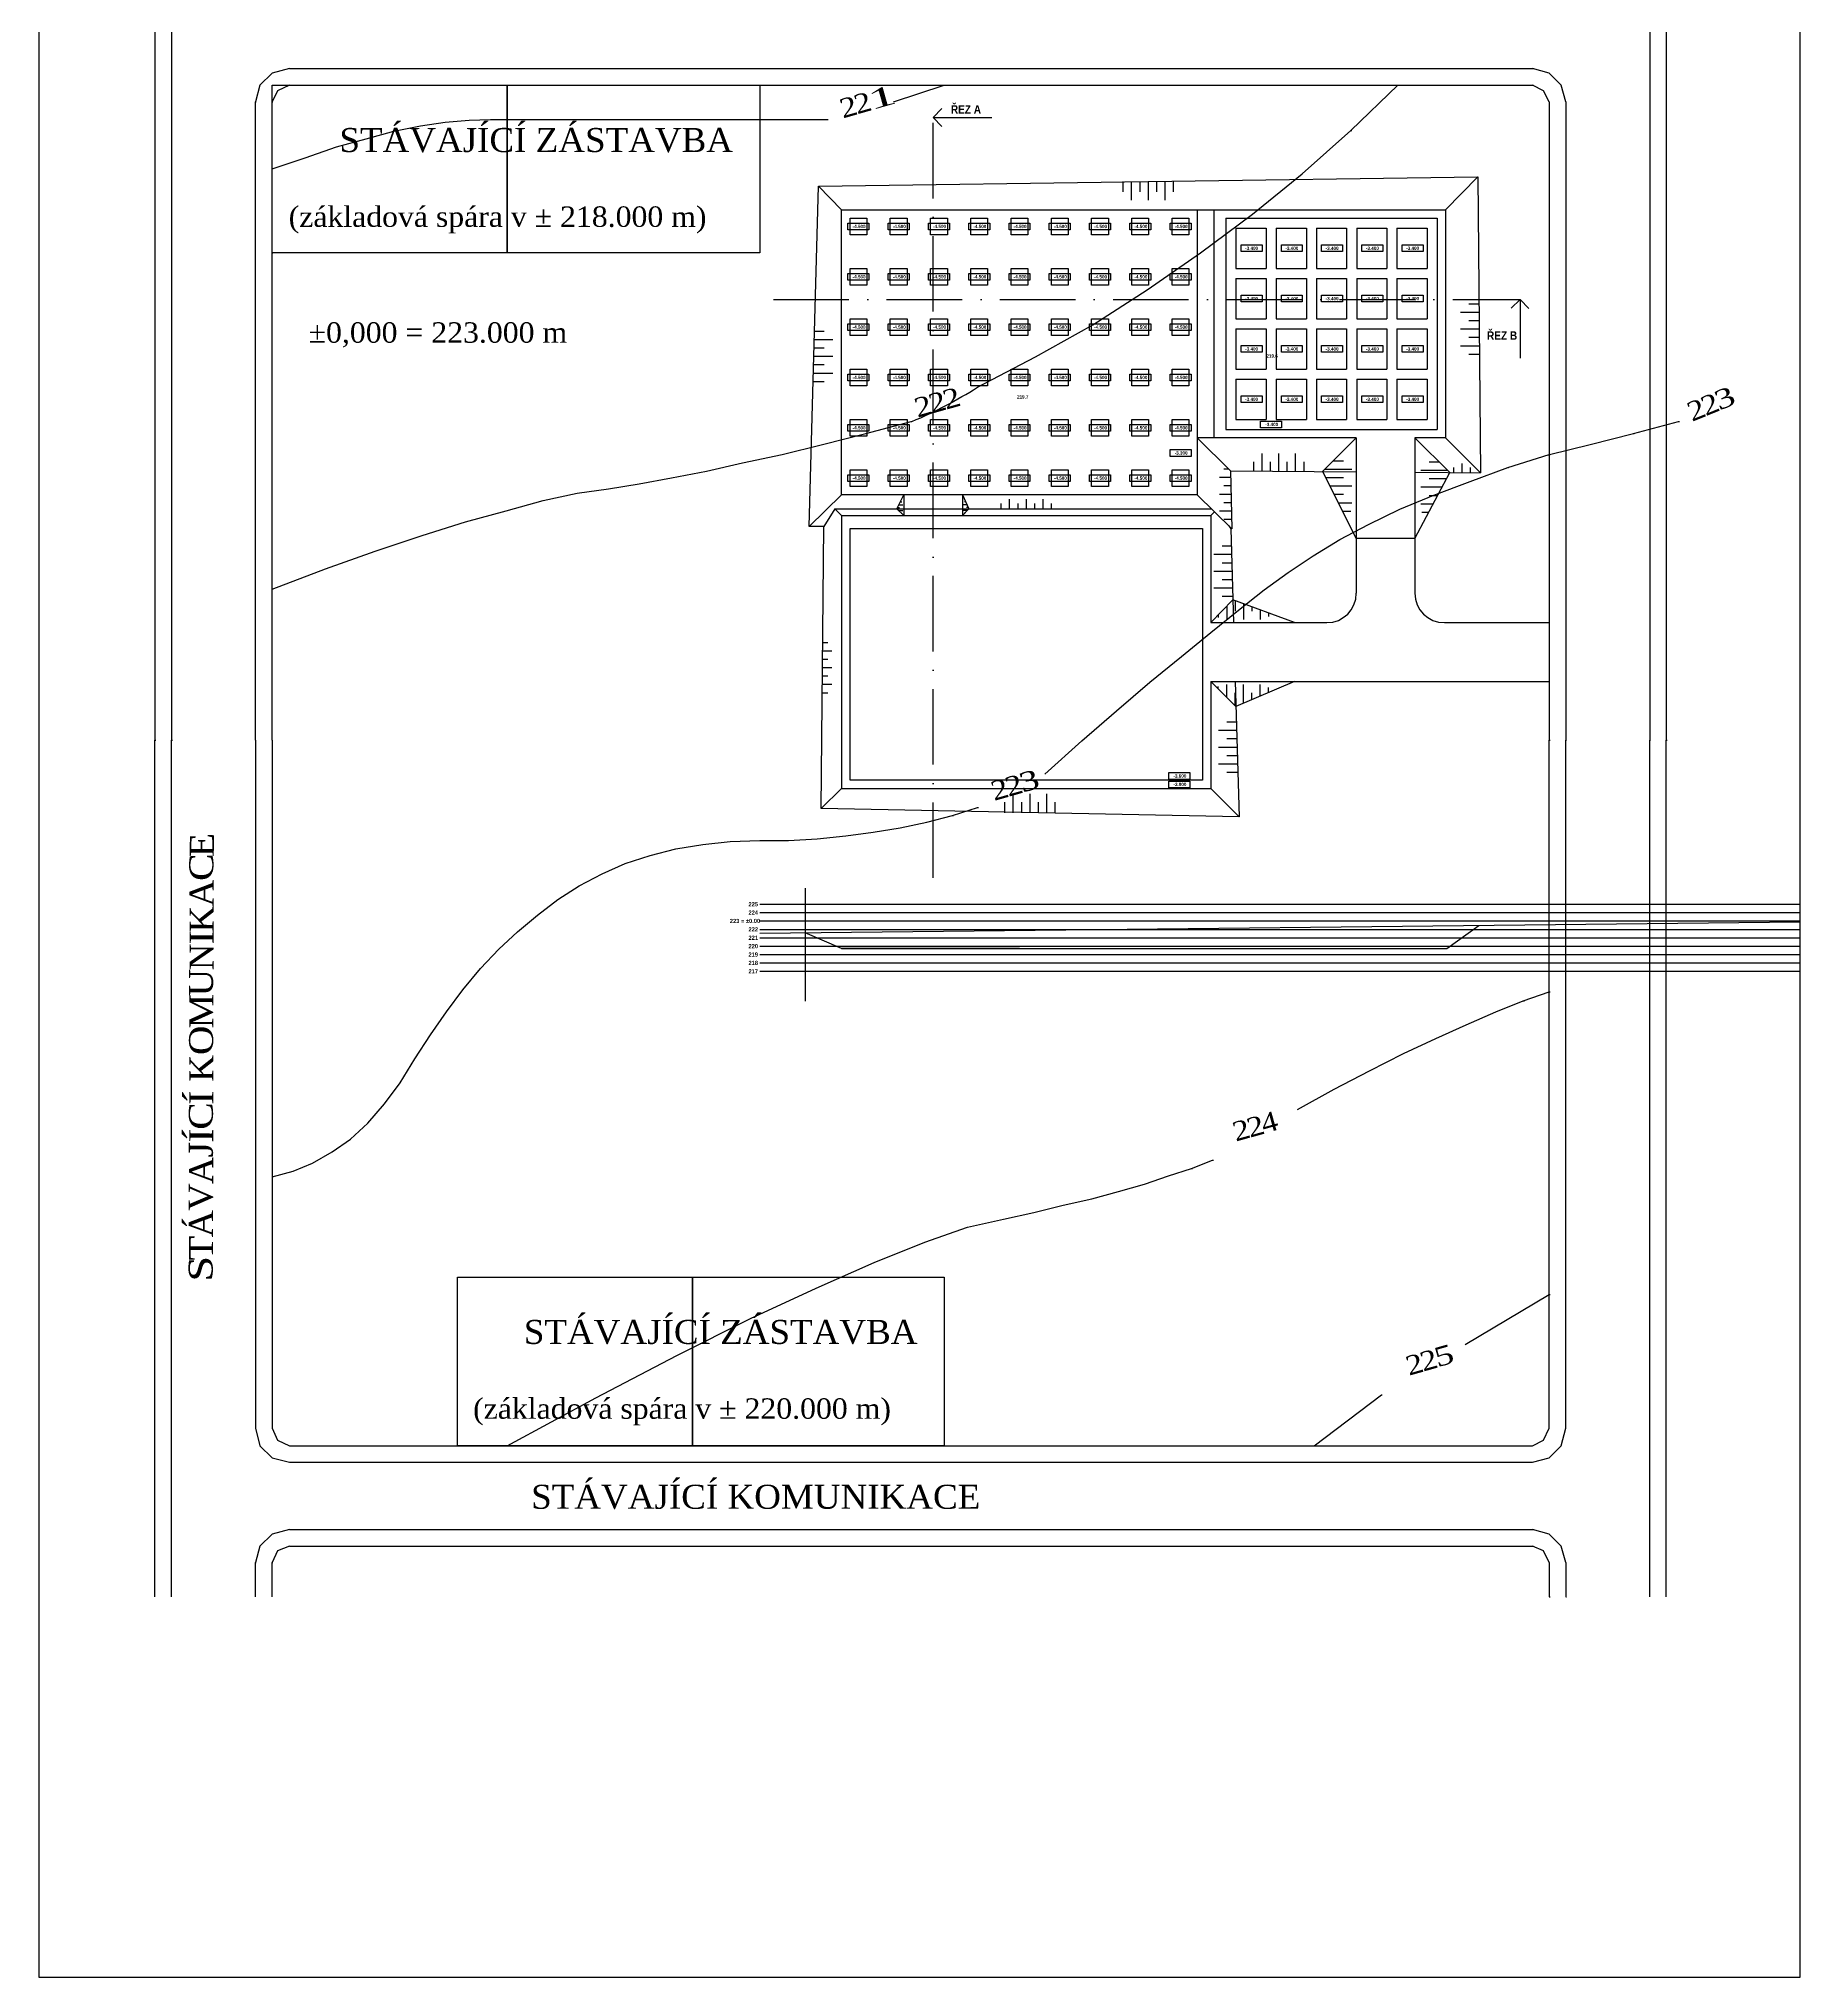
# Model space of a CAD drawing. Header units: millimetres. Extents: x -51 to 2999949, y -1641567 to 415040.
# Drawn here: x 309949 to 519949, y 59001 to 290057 of the extents above; entities that cross this region are included whole.
import ezdxf

# ---------------------------------------------------------------- set-up
doc = ezdxf.new("R2010")
doc.units = ezdxf.units.MM
doc.header["$LTSCALE"] = 75
doc.header["$MEASUREMENT"] = 0
doc.linetypes.add('ACAD_ISO10W100', pattern=[18, 12, -3, 0, -3])
doc.layers.get('0').update_dxf_attribs({"linetype": 'CONTINUOUS'})
for name, color, linetype in [('cesty', 161, 'CONTINUOUS'), ('DNO', 210, 'CONTINUOUS'), ('objekt A patky', 130, 'CONTINUOUS'), ('objekt A+B', 10, 'CONTINUOUS'), ('objekt B pasy', 140, 'CONTINUOUS'), ('objekt C', 30, 'CONTINUOUS'), ('objekt C deska', 150, 'CONTINUOUS'), ('svahování', 80, 'CONTINUOUS'), ('TEXT hloubky ŘEZ', 255, 'CONTINUOUS'), ('TEXT hlouby PPD', 255, 'CONTINUOUS'), ('TEXT hlouby SJ', 6, 'CONTINUOUS'), ('ŘEZ', 10, 'ACAD_ISO10W100'), ('ŘEZ bílá', 251, 'CONTINUOUS'), ('ŘEZ červená', 10, 'CONTINUOUS')]:
    doc.layers.add(name, color=color, linetype=linetype)
doc.styles.add('hloubky patek a pasu', font='ariblk.ttf', dxfattribs={"width": 0.75, "height": 400})
doc.styles.add('TIMESNEWROMAN', font='times.ttf')
doc.styles.add('ŘEZ', font='ariblk.ttf', dxfattribs={"width": 0.75, "height": 1000})
doc.styles.add('ŘEZ HLOUBKY', font='ariblk.ttf', dxfattribs={"width": 0.75, "height": 500})

# ---------------------------------------------------------------- blocks, each defined once
blk = doc.blocks.new('*U8')
at = {"layer": 'objekt A patky', "extrusion": (3.35875e-15, -3.39308e-16, -1)}
blk.add_lwpolyline([(1000, 1000), (-1000, 1000), (-1000, -1000), (1000, -1000)], close=True, dxfattribs=at)
blk = doc.blocks.new('*U9')
at = {"layer": 'objekt A patky', "color": 0, "linetype": 'ByBlock', "lineweight": -2, "transparency": 16777216}
for p in [(-38400, 30000), (-33600, 30000), (-28800, 30000), (-24000, 30000), (-19200, 30000), (-14400, 30000), (-9600, 30000), (-4800, 30000), (0, 30000), (-38400, 24000), (-33600, 24000), (-28800, 24000), (-24000, 24000), (-19200, 24000), (-14400, 24000), (-9600, 24000), (-4800, 24000), (0, 24000), (-38400, 18000), (-33600, 18000), (-28800, 18000), (-24000, 18000), (-19200, 18000), (-14400, 18000), (-9600, 18000), (-4800, 18000), (0, 18000), (-38400, 12000), (-33600, 12000), (-28800, 12000), (-24000, 12000), (-19200, 12000), (-14400, 12000), (-9600, 12000), (-4800, 12000), (0, 12000), (-38400, 6000), (-33600, 6000), (-28800, 6000), (-24000, 6000), (-19200, 6000), (-14400, 6000), (-9600, 6000), (-4800, 6000), (0, 6000), (-38400, 0), (-33600, 0), (-28800, 0), (-24000, 0), (-19200, 0), (-14400, 0), (-9600, 0), (-4800, 0), (0, 0)]:
    blk.add_blockref('*U8', p, dxfattribs=at)

msp = doc.modelspace()

# ---------------------------------------------------------------- linework, layer by layer
for p, q in [((339847.5854, 286496.2561), (488142.3038, 286496.2561)), ((339847.5854, 284515.909), (488142.3038, 284515.909)), ((401855.6645, 280452.3437), (404041.7669, 280452.3437)), ((339847.5854, 112354.1279), (488142.3038, 112354.1279)), ((339847.5854, 110399.4985), (488142.3038, 110399.4985))]:
    msp.add_line(p, q)
msp.add_lwpolyline([(309948.9938, 356001.2066), (309948.9938, 59001.2066), (519948.9938, 59001.2066), (519948.9938, 356001.2066)], close=True)
for points in [[(323799.0401, 302519.0837), (323799.0401, 206459.2977), (323901.9177, 206459.2977)], [(325779.3872, 302519.0837), (325779.3872, 206459.2977), (325882.2648, 206459.2977)], [(502004.7468, 302519.0837), (502004.7468, 206459.2977), (502107.6179, 206459.2977)], [(503985.0939, 302519.0837), (503985.0939, 206459.2977), (504087.9781, 206459.2977)], [(339847.5854, 286496.2561), (337764.3607, 285956.1567), (336324.1064, 284515.909), (335784.0135, 282535.5619), (335886.8846, 282535.5619)], [(339847.5854, 284515.909), (338407.3312, 283847.2207), (337764.3607, 282535.5619), (337867.2383, 282535.5619)], [(337764.3607, 264532.3872), (337764.3607, 284515.909), (395914.6166, 284515.909), (395914.6166, 264532.3872), (365797.873, 264532.3872), (365797.873, 284515.909), (365797.873, 264532.3872), (337764.3607, 264532.3872), (337867.2383, 264532.3872)], [(411860.2843, 282535.5619), (417904.1968, 284515.909), (418007.081, 284515.909)], [(466384.1901, 279140.6848), (471990.8873, 284515.909), (472093.7715, 284515.909)], [(492000.127, 282535.5619), (491460.0406, 284515.909), (490019.7798, 285956.1567), (488039.4327, 286496.2561), (488142.3038, 286496.2561)], [(490019.7798, 282535.5619), (489351.0915, 283847.2207), (488039.4327, 284515.909), (488142.3038, 284515.909)], [(335784.0135, 206459.2977), (335784.0135, 282535.5619), (335886.8846, 282535.5619)], [(337764.3607, 206459.2977), (337764.3607, 282535.5619), (337867.2383, 282535.5619)], [(490019.7798, 282535.5619), (490019.7798, 206459.2977), (490122.664, 206459.2977)], [(492000.127, 282535.5619), (492000.127, 206459.2977), (492103.0111, 206459.2977)], [(337764.3607, 274537.0201), (341725.0615, 275848.6789), (345454.2892, 277160.3377), (348977.7682, 278137.6393), (352269.7742, 279037.8137), (355458.909, 279680.7843), (358416.5708, 280117.9864), (361271.3615, 280349.4726), (363817.5258, 280452.3437), (401958.5356, 280452.3437)], [(421864.9041, 248509.5596), (428783.2602, 252135.9228), (435598.7582, 255968.0281), (442079.899, 260134.4646), (448458.1687, 264532.3872), (454630.6832, 269136.052), (460571.7376, 273971.2029), (466384.1901, 279140.6848), (466487.0612, 279140.6848)], [(337764.3607, 224462.4724), (344142.6304, 226880.0348), (350057.954, 228963.2661), (355664.6577, 230840.7421), (360834.1397, 232486.732), (365669.2776, 233798.3908), (370067.2001, 235007.1785), (374156.4898, 235881.6352), (377885.7175, 236421.7346), (381512.0742, 236987.5257), (385369.8973, 237733.3673), (389536.3469, 238504.9529), (393831.3918, 239507.9722), (398563.6455, 240485.3), (403398.7964, 241694.0877), (408568.2784, 243005.7465), (408671.1495, 243005.7465)], [(408568.2784, 243005.7465), (413943.5025, 244445.9942), (414046.3736, 244445.9942)], [(489951.4623, 240463.9505), (490054.8371, 240485.3), (494889.9881, 241694.0877), (500059.47, 243005.7465), (500162.3411, 243005.7465)], [(500059.47, 243005.7465), (505434.6942, 244445.9942), (505537.5653, 244445.9942)], [(485081.7709, 238942.155), (490019.7798, 240485.3), (490122.664, 240485.3)], [(429889.1768, 202395.7192), (434287.0994, 206356.4266), (438453.5358, 209957.0458), (442414.2432, 213377.6537), (446169.1821, 216438.1866), (449666.9564, 219292.9904), (452984.6802, 221942.0258), (456045.2262, 224359.6013), (458900.0038, 226442.8195), (461883.3964, 228423.1666), (465072.5313, 230377.796), (468467.4083, 232152.4009), (472222.3604, 234004.1592), (476285.9257, 235650.1491), (480580.9772, 237296.1651), (485081.7709, 238942.155), (485184.642, 238942.155)], [(323799.0401, 104355.573), (323799.0401, 206459.2977), (323901.9177, 206459.2977)], [(325779.3872, 104355.573), (325779.3872, 206459.2977), (325882.2648, 206459.2977)], [(335784.0135, 206459.2977), (335784.0135, 124441.9724), (336324.1064, 122358.7477), (337764.3607, 120918.4934), (339847.5854, 120378.4005), (488039.4327, 120378.4005), (490019.7798, 120918.4934), (491460.0406, 122358.7477), (492000.127, 124441.9724), (492000.127, 206459.2977), (492103.0111, 206459.2977)], [(337764.3607, 206459.2977), (337764.3607, 124441.9724), (338407.3312, 123027.436), (339847.5854, 122358.7477), (488039.4327, 122358.7477), (489351.0915, 123027.436), (490019.7798, 124441.9724), (490019.7798, 206459.2977), (490122.664, 206459.2977)], [(502004.7468, 104355.573), (502004.7468, 206459.2977), (502107.6179, 206459.2977)], [(503985.0939, 104355.573), (503985.0939, 206459.2977), (504087.9781, 206459.2977)], [(337764.3607, 154404.4029), (340284.8072, 155073.0912), (342599.4985, 156050.4058), (344914.1898, 157387.7824), (347100.2922, 158905.1965), (349183.5169, 160782.6726), (351163.8641, 163097.3638), (353041.3401, 165617.7973), (354790.2207, 168472.6011), (356667.6902, 171327.3787), (358545.1662, 174079.2983), (360525.5133, 176702.616), (362608.7381, 179223.0625), (364794.8405, 181537.7538), (367006.6607, 183620.972), (369424.2296, 185601.3322), (371841.7985, 187453.0774), (374362.2451, 189099.0935), (377114.1581, 190539.3412), (379866.0712, 191748.1289), (382823.733, 192725.4436), (385909.9902, 193497.0161), (389099.1251, 194037.1024), (392391.1376, 194371.4466), (395914.6166, 194500.0354), (399335.2179, 194500.0354), (402730.1081, 194705.7907), (406150.7029, 195040.1349), (409442.7089, 195477.3632), (412631.8437, 196017.4495), (415820.9786, 196686.1509), (418881.5245, 197457.7103), (419010.1134, 197457.7103)], [(418881.5245, 197457.7103), (421864.9041, 198435.0119), (421967.7883, 198435.0119)], [(486933.5292, 175390.9572), (490019.7798, 176471.1429), (490122.664, 176471.1429)], [(460005.9204, 162428.6625), (464403.843, 164846.2379), (468595.9972, 167032.3403), (472659.5756, 169115.5716), (476491.681, 170890.1635), (480118.0311, 172536.1665), (483641.5101, 174079.2983), (486933.5292, 175390.9572), (487062.118, 175390.9572)], [(365797.873, 122358.7477), (376342.5922, 128068.3291), (386012.8679, 133109.2222), (394808.7065, 137507.1317), (402627.2239, 141133.4818), (409545.5799, 144194.0278), (415589.5186, 146611.6032), (420656.1295, 148386.1951), (424951.1548, 149363.5098), (428577.518, 150135.0692), (432075.2792, 151009.5127), (435495.8871, 151781.0852), (438685.022, 152655.5157), (441771.2726, 153529.9593), (444626.0633, 154532.9917), (447377.9699, 155407.4353), (447480.841, 155407.4353)], [(447377.9699, 155407.4353), (449898.4164, 156384.75), (450001.2875, 156384.75)], [(359856.825, 122358.7477), (359856.825, 142445.1406), (417904.1968, 142445.1406), (417904.1968, 122358.7477), (387890.3439, 122358.7477), (387890.3439, 142445.1406), (387890.3439, 122358.7477), (359856.825, 122358.7477), (359959.7027, 122358.7477)], [(480015.16, 134420.881), (490019.7798, 140361.9224), (490122.664, 140361.9224)], [(461986.2675, 122358.7477), (470010.5402, 128402.6732), (470113.4113, 128402.6732)], [(339847.5854, 112354.1279), (337764.3607, 111814.035), (336324.1064, 110399.4985), (335784.0135, 108419.1448), (335886.8846, 108419.1448)], [(492000.127, 108419.1448), (491460.0406, 110399.4985), (490019.7798, 111814.035), (488039.4327, 112354.1279), (488142.3038, 112354.1279)], [(339847.5854, 110399.4985), (338407.3312, 109833.6813), (337764.3607, 108419.1448), (337867.2383, 108419.1448)], [(490019.7798, 108419.1448), (489351.0915, 109833.6813), (488039.4327, 110399.4985), (488142.3038, 110399.4985)], [(335784.0135, 104355.573), (335784.0135, 108419.1448), (335886.8846, 108419.1448)], [(337764.3607, 104355.573), (337764.3607, 108419.1448), (337867.2383, 108419.1448)], [(490019.7798, 108419.1448), (490019.7798, 104355.573), (490122.664, 104355.573)], [(492000.127, 108419.1448), (492000.127, 104355.573), (492103.0111, 104355.573)]]:
    msp.add_lwpolyline(points)
msp.add_open_spline([(414046.3736, 244445.9942), (416855.9695, 245597.097), (419416.5218, 246997.2433), (421864.9041, 248509.5596)], degree=3)
at = {"layer": 'cesty'}
for p, q in [((467019.7798, 242484.2977), (462997.2698, 238461.7876)), ((467019.7798, 242484.2977), (467019.7798, 223959.2977)), ((474019.7798, 242484.2977), (474019.7798, 223959.2977)), ((474019.7798, 242484.2977), (478154.5737, 238349.5038)), ((474019.7798, 242484.2977), (474019.7798, 230484.2977)), ((462997.2698, 238461.7876), (467019.7798, 230484.2977)), ((467019.7798, 238431.9892), (467019.7798, 226431.9892)), ((474019.7798, 230484.2977), (478154.5737, 238349.5038)), ((412262.7267, 234041.3508), (413069.7798, 235684.2977)), ((413069.7798, 235684.2977), (413069.7798, 233234.2977)), ((420069.7798, 235684.2977), (420069.7798, 233234.2977)), ((420069.7798, 235684.2977), (420848.9011, 234041.3508)), ((413069.7798, 233234.2977), (412262.7267, 234041.3508)), ((420069.7798, 233234.2977), (420848.9011, 234041.3508)), ((474019.7798, 230484.2977), (467019.7798, 230484.2977)), ((449669.7798, 220459.2977), (452313.0059, 223197.2844)), ((459669.7798, 220459.2977), (452313.0059, 223197.2844)), ((449669.7798, 220459.2977), (463519.7798, 220459.2977)), ((449669.7798, 220459.2977), (459669.7798, 220459.2977)), ((477519.7798, 220459.2977), (486019.7798, 220459.2977)), ((477519.7798, 220459.2977), (490019.7798, 220459.2977)), ((449669.7798, 213459.2977), (490019.7798, 213459.2977)), ((449669.7798, 213459.2977), (452680.984, 210475.7891)), ((459669.7798, 213459.2977), (452680.984, 210475.7891))]:
    msp.add_line(p, q, dxfattribs=at)
for centre, start, end in [((463519.7798, 223959.2977), 270, 0), ((477519.7798, 223959.2977), 180, 270)]:
    msp.add_arc(centre, 3500, start, end, dxfattribs=at)
at = {"layer": 'DNO'}
for p, q in [((405669.7798, 181603.0355), (401298.7958, 183476.3732)), ((477805.5361, 181603.0355), (481640.6933, 184354.4055)), ((405669.7798, 181603.0355), (448069.7798, 181603.0355)), ((426869.7798, 181603.0355), (405669.7798, 181603.0355)), ((448069.7798, 181603.0355), (477805.5361, 181603.0355))]:
    msp.add_line(p, q, dxfattribs=at)
at = {"layer": 'objekt A+B'}
for p, q in [((402896.208, 272494.6339), (481498.657, 273605.3723)), ((477669.7798, 269684.2977), (481498.657, 273605.3723)), ((481498.657, 273605.3723), (481841.4152, 238322.192)), ((401800.0449, 231938.1863), (402896.208, 272494.6339)), ((402896.208, 272494.6339), (405669.7798, 269684.2977)), ((405669.7798, 269684.2977), (477669.7798, 269684.2977)), ((405669.7798, 235684.2977), (405669.7798, 269684.2977)), ((448069.7798, 269684.2977), (448069.7798, 242484.2977)), ((450019.7798, 269684.2977), (450019.7798, 242484.2977)), ((477669.7798, 269684.2977), (477669.7798, 242484.2977)), ((448069.7798, 242484.2977), (448069.7798, 235684.2977)), ((448069.7798, 242484.2977), (452010.904, 238543.1735)), ((467019.7798, 242484.2977), (448069.7798, 242484.2977)), ((477669.7798, 242484.2977), (474019.7798, 242484.2977)), ((477669.7798, 242484.2977), (481831.8143, 238322.2632)), ((452010.904, 238543.1735), (452185.7949, 231646.8748)), ((452010.904, 238543.1735), (467019.7798, 238431.9892)), ((474019.7798, 238380.1339), (481841.4152, 238322.192)), ((405669.7798, 235684.2977), (401800.0449, 231938.1863)), ((448069.7798, 235684.2977), (405669.7798, 235684.2977)), ((448069.7798, 235684.2977), (452185.7949, 231646.8748)), ((403562.1238, 231927.9986), (401800.0449, 231938.1863)), ((452185.7949, 231646.8748), (452068.576, 231647.5525))]:
    msp.add_line(p, q, dxfattribs=at)
at = {"layer": 'objekt B pasy', "extrusion": (3.35875e-15, -3.39308e-16, -1)}
for p, q in [((451469.7798, 268684.2977), (451469.7798, 243484.2977)), ((451469.7798, 268684.2977), (476669.7798, 268684.2977)), ((476669.7798, 268684.2977), (476669.7798, 243484.2977)), ((452669.7798, 267484.2977), (456269.7798, 267484.2977)), ((452669.7798, 267484.2977), (452669.7798, 262684.2977)), ((456269.7798, 267484.2977), (456269.7798, 262684.2977)), ((457469.7798, 267484.2977), (461069.7798, 267484.2977)), ((457469.7798, 267484.2977), (457469.7798, 262684.2977)), ((461069.7798, 267484.2977), (461069.7798, 262684.2977)), ((462269.7798, 267484.2977), (465869.7798, 267484.2977)), ((462269.7798, 267484.2977), (462269.7798, 262684.2977)), ((465869.7798, 267484.2977), (465869.7798, 262684.2977)), ((467069.7798, 267484.2977), (470669.7798, 267484.2977)), ((467069.7798, 267484.2977), (467069.7798, 262684.2977)), ((470669.7798, 267484.2977), (470669.7798, 262684.2977)), ((471869.7798, 267484.2977), (475469.7798, 267484.2977)), ((471869.7798, 267484.2977), (471869.7798, 262684.2977)), ((475469.7798, 267484.2977), (475469.7798, 262684.2977)), ((452669.7798, 262684.2977), (456269.7798, 262684.2977)), ((452669.7798, 261484.2977), (456269.7798, 261484.2977)), ((452669.7798, 261484.2977), (452669.7798, 256684.2977)), ((456269.7798, 261484.2977), (456269.7798, 256684.2977)), ((457469.7798, 262684.2977), (461069.7798, 262684.2977)), ((457469.7798, 261484.2977), (461069.7798, 261484.2977)), ((457469.7798, 261484.2977), (457469.7798, 256684.2977)), ((461069.7798, 261484.2977), (461069.7798, 256684.2977)), ((462269.7798, 262684.2977), (465869.7798, 262684.2977)), ((462269.7798, 261484.2977), (465869.7798, 261484.2977)), ((462269.7798, 261484.2977), (462269.7798, 256684.2977)), ((465869.7798, 261484.2977), (465869.7798, 256684.2977)), ((467069.7798, 262684.2977), (470669.7798, 262684.2977)), ((467069.7798, 261484.2977), (470669.7798, 261484.2977)), ((467069.7798, 261484.2977), (467069.7798, 256684.2977)), ((470669.7798, 261484.2977), (470669.7798, 256684.2977)), ((471869.7798, 262684.2977), (475469.7798, 262684.2977)), ((471869.7798, 261484.2977), (475469.7798, 261484.2977)), ((471869.7798, 261484.2977), (471869.7798, 256684.2977)), ((475469.7798, 261484.2977), (475469.7798, 256684.2977)), ((452669.7798, 256684.2977), (456269.7798, 256684.2977)), ((457469.7798, 256684.2977), (461069.7798, 256684.2977)), ((462269.7798, 256684.2977), (465869.7798, 256684.2977)), ((467069.7798, 256684.2977), (470669.7798, 256684.2977)), ((471869.7798, 256684.2977), (475469.7798, 256684.2977)), ((452669.7798, 255484.2977), (456269.7798, 255484.2977)), ((452669.7798, 255484.2977), (452669.7798, 250684.2977)), ((456269.7798, 255484.2977), (456269.7798, 250684.2977)), ((457469.7798, 255484.2977), (461069.7798, 255484.2977)), ((457469.7798, 255484.2977), (457469.7798, 250684.2977)), ((461069.7798, 255484.2977), (461069.7798, 250684.2977)), ((462269.7798, 255484.2977), (465869.7798, 255484.2977)), ((462269.7798, 255484.2977), (462269.7798, 250684.2977)), ((465869.7798, 255484.2977), (465869.7798, 250684.2977)), ((467069.7798, 255484.2977), (470669.7798, 255484.2977)), ((467069.7798, 255484.2977), (467069.7798, 250684.2977)), ((470669.7798, 255484.2977), (470669.7798, 250684.2977)), ((471869.7798, 255484.2977), (475469.7798, 255484.2977)), ((471869.7798, 255484.2977), (471869.7798, 250684.2977)), ((475469.7798, 255484.2977), (475469.7798, 250684.2977)), ((452669.7798, 250684.2977), (456269.7798, 250684.2977)), ((457469.7798, 250684.2977), (461069.7798, 250684.2977)), ((462269.7798, 250684.2977), (465869.7798, 250684.2977)), ((467069.7798, 250684.2977), (470669.7798, 250684.2977)), ((471869.7798, 250684.2977), (475469.7798, 250684.2977)), ((452669.7798, 249484.2977), (456269.7798, 249484.2977)), ((452669.7798, 249484.2977), (452669.7798, 244684.2977)), ((456269.7798, 249484.2977), (456269.7798, 244684.2977)), ((457469.7798, 249484.2977), (461069.7798, 249484.2977)), ((457469.7798, 249484.2977), (457469.7798, 244684.2977)), ((461069.7798, 249484.2977), (461069.7798, 244684.2977)), ((462269.7798, 249484.2977), (465869.7798, 249484.2977)), ((462269.7798, 249484.2977), (462269.7798, 244684.2977)), ((465869.7798, 249484.2977), (465869.7798, 244684.2977)), ((467069.7798, 249484.2977), (470669.7798, 249484.2977)), ((467069.7798, 249484.2977), (467069.7798, 244684.2977)), ((470669.7798, 249484.2977), (470669.7798, 244684.2977)), ((471869.7798, 249484.2977), (475469.7798, 249484.2977)), ((471869.7798, 249484.2977), (471869.7798, 244684.2977)), ((475469.7798, 249484.2977), (475469.7798, 244684.2977)), ((451469.7798, 243484.2977), (476669.7798, 243484.2977)), ((452669.7798, 244684.2977), (456269.7798, 244684.2977)), ((457469.7798, 244684.2977), (461069.7798, 244684.2977)), ((462269.7798, 244684.2977), (465869.7798, 244684.2977)), ((467069.7798, 244684.2977), (470669.7798, 244684.2977)), ((471869.7798, 244684.2977), (475469.7798, 244684.2977))]:
    msp.add_line(p, q, dxfattribs=at)
at = {"layer": 'objekt C'}
for p, q in [((404862.7267, 234041.3508), (403562.1238, 231927.9986)), ((405669.7798, 233234.2977), (404862.7267, 234041.3508)), ((404862.7267, 234041.3508), (449744.7083, 234041.3508)), ((449669.7798, 233234.2977), (450106.3972, 233686.568)), ((403206.4049, 198294.1441), (403562.1238, 231927.9986)), ((405669.7798, 233234.2977), (405669.7798, 200684.2977)), ((405669.7798, 233234.2977), (449669.7798, 233234.2977)), ((449669.7798, 233234.2977), (449669.7798, 220459.2977)), ((451838.6105, 231987.4301), (452068.576, 231647.5525)), ((452068.576, 231647.5525), (452392.2041, 220459.2977)), ((449669.7798, 213459.2977), (449669.7798, 200684.2977)), ((452594.6839, 213459.2977), (453061.4127, 197323.8594)), ((405669.7798, 200684.2977), (403206.4049, 198294.1441)), ((405669.7798, 200684.2977), (449669.7798, 200684.2977)), ((449669.7798, 200684.2977), (453061.4127, 197323.8594)), ((453061.4127, 197323.8594), (403206.4049, 198294.1441)), ((401298.7958, 188823.4944), (401298.7958, 175361.5812))]:
    msp.add_line(p, q, dxfattribs=at)
at = {"layer": 'objekt C deska', "extrusion": (1.93959e-16, -3.39308e-16, -1)}
for p, q in [((406669.7798, 231684.2977), (448669.7798, 231684.2977)), ((406669.7798, 201684.2977), (406669.7798, 231684.2977)), ((448669.7798, 231684.2977), (448669.7798, 201684.2977)), ((448669.7798, 201684.2977), (406669.7798, 201684.2977))]:
    msp.add_line(p, q, dxfattribs=at)
at = {"layer": 'svahování'}
for p, q in [((439197.4325, 273050.0031), (439197.4325, 271800.0031)), ((440197.4325, 273050.0031), (440197.4325, 270800.0031)), ((441197.4325, 273050.0031), (441197.4325, 271800.0031)), ((442197.4325, 273050.0031), (442197.4325, 270800.0031)), ((443197.4325, 273064.1342), (443197.4325, 271800.0031)), ((444197.4325, 273078.2653), (444197.4325, 270800.0031)), ((445197.4325, 273092.3964), (445197.4325, 271800.0031)), ((481655.7791, 257431.3806), (479439.3679, 257431.3806)), ((481646.0646, 258431.3806), (480439.3679, 258431.3806)), ((402402.1826, 254216.4101), (404598.1265, 254216.4101)), ((402429.2107, 255216.4101), (403598.1265, 255216.4101)), ((481675.2081, 255431.3806), (479439.3679, 255431.3806)), ((481665.4936, 256431.3806), (480439.3679, 256431.3806)), ((481689.3679, 254431.3806), (480439.3679, 254431.3806)), ((402348.1265, 252216.4101), (404598.1265, 252216.4101)), ((402375.1545, 253216.4101), (403598.1265, 253216.4101)), ((481689.3679, 253431.3806), (479439.3679, 253431.3806)), ((481689.3679, 252431.3806), (480439.3679, 252431.3806)), ((402294.0703, 250216.4101), (404598.1265, 250216.4101)), ((402348.1265, 251216.4101), (403598.1265, 251216.4101)), ((402267.0422, 249216.4101), (403598.1265, 249216.4101)), ((455794.6452, 238515.1439), (455794.6452, 240632.4464)), ((457794.6452, 238500.3281), (457794.6452, 240632.4464)), ((459794.6452, 238485.5123), (459794.6452, 240632.4464)), ((451801.9215, 238752.156), (451225.2647, 238752.156)), ((454794.6452, 238522.5518), (454794.6452, 239632.4464)), ((456794.6452, 238507.736), (456794.6452, 239632.4464)), ((458794.6452, 238492.9202), (458794.6452, 239632.4464)), ((460794.6452, 238478.1044), (460794.6452, 239632.4464)), ((463295.0067, 238759.5245), (466490.6182, 238759.5245)), ((464295.0067, 239759.5245), (465490.6182, 239759.5245)), ((477912.8801, 238591.1974), (474704.024, 238591.1974)), ((476912.8801, 239591.1974), (475704.024, 239591.1974)), ((478640.6933, 238345.9027), (478640.6933, 238945.1886)), ((479640.6933, 238338.4948), (479640.6933, 239445.1886)), ((480640.6933, 238331.0869), (480640.6933, 238945.1886)), ((452030.9643, 237752.156), (450725.2647, 237752.156)), ((452081.6845, 235752.156), (450725.2647, 235752.156)), ((452056.3244, 236752.156), (451225.2647, 236752.156)), ((463351.3736, 237759.5245), (465490.6182, 237759.5245)), ((463855.6062, 236759.5245), (466490.6182, 236759.5245)), ((464359.8387, 235759.5245), (465490.6182, 235759.5245)), ((477230.2197, 236591.1974), (474704.024, 236591.1974)), ((477755.9267, 237591.1974), (475704.024, 237591.1974)), ((412325.8146, 234169.781), (412577.1723, 234169.781)), ((412483.8852, 233820.1923), (412961.921, 233820.1923)), ((412494.2318, 234512.6339), (412974.3306, 234512.6339)), ((412666.2533, 234862.8242), (412840.027, 234862.8242)), ((412781.0239, 233523.0536), (412857.9501, 233523.0536)), ((420625.4084, 234512.6339), (420165.2291, 234512.6339)), ((420635.3969, 233820.1923), (420177.6387, 233820.1923)), ((420348.542, 233523.0536), (420281.6096, 233523.0536)), ((420459.3405, 234862.8242), (420299.5327, 234862.8242)), ((420787.9967, 234169.781), (420562.3874, 234169.781)), ((424692.883, 234037.8604), (424692.883, 234662.8604)), ((425692.883, 234037.8604), (425692.883, 235162.8604)), ((426692.883, 234037.8604), (426692.883, 234662.8604)), ((427692.883, 234037.8604), (427692.883, 235162.8604)), ((428692.883, 234037.8604), (428692.883, 234662.8604)), ((429692.883, 234037.8604), (429692.883, 235162.8604)), ((430692.883, 234037.8604), (430692.883, 234662.8604)), ((452132.4048, 233752.156), (450725.2647, 233752.156)), ((452107.0447, 234752.156), (451225.2647, 234752.156)), ((464864.0713, 234759.5245), (466490.6182, 234759.5245)), ((466388.8586, 233703.1099), (465396.7499, 233703.1099)), ((476178.8057, 234591.1974), (474704.024, 234591.1974)), ((475662.8272, 233609.7029), (474841.1398, 233609.7029)), ((476704.5127, 235591.1974), (475704.024, 235591.1974)), ((452157.7649, 232752.156), (451225.2647, 232752.156)), ((452128.8189, 229564.8759), (451038.812, 229564.8759)), ((452157.7446, 228564.8759), (450038.812, 228564.8759)), ((452215.596, 226564.8759), (450038.812, 226564.8759)), ((452186.6703, 227564.8759), (451038.812, 227564.8759)), ((452273.4474, 224564.8759), (450038.812, 224564.8759)), ((452244.5217, 225564.8759), (451038.812, 225564.8759)), ((452288.812, 223564.8759), (451038.812, 223564.8759)), ((451574.9784, 222432.7983), (451574.9784, 220828.5771)), ((452574.9784, 223099.7855), (452574.9784, 221828.5771)), ((453574.9784, 222727.6133), (453574.9784, 220828.5771)), ((454574.9784, 222355.4411), (454574.9784, 221828.5771)), ((455574.9784, 221983.2689), (455574.9784, 220828.5771)), ((450574.9784, 221396.9479), (450574.9784, 221064.2081)), ((456574.9784, 221611.0967), (456574.9784, 221182.3805)), ((403415.993, 218111.0713), (404009.2644, 218111.0713)), ((403384.2644, 217111.0713), (404509.2644, 217111.0713)), ((403384.2644, 216111.0713), (404009.2644, 216111.0713)), ((403384.2644, 215111.0713), (404509.2644, 215111.0713)), ((403384.2644, 214111.0713), (404009.2644, 214111.0713)), ((403384.2644, 213111.0713), (404509.2644, 213111.0713)), ((450574.9784, 212562.4247), (450574.9784, 212854.3872)), ((451574.9784, 211571.6223), (451574.9784, 213090.0182)), ((453574.9784, 210857.4342), (453574.9784, 213090.0182)), ((455574.9784, 211711.2318), (455574.9784, 213090.0182)), ((456574.9784, 212138.1306), (456574.9784, 212736.2149)), ((403384.2644, 212111.0713), (404009.2644, 212111.0713)), ((452574.9784, 210580.8198), (452574.9784, 212090.0182)), ((454574.9784, 211284.333), (454574.9784, 212090.0182)), ((452735.3264, 208597.0995), (451591.5468, 208597.0995)), ((452764.2521, 207597.0995), (450591.5468, 207597.0995)), ((452793.1778, 206597.0995), (451591.5468, 206597.0995)), ((452841.5468, 205597.0995), (450591.5468, 205597.0995)), ((452841.5468, 203597.0995), (450591.5468, 203597.0995)), ((452841.5468, 204597.0995), (451591.5468, 204597.0995)), ((452841.5468, 202597.0995), (451591.5468, 202597.0995)), ((425133.9088, 197809.0017), (425133.9088, 199059.0017)), ((426133.9088, 197809.0017), (426133.9088, 200059.0017)), ((427133.9088, 197809.0017), (427133.9088, 199059.0017)), ((428133.9088, 197809.0017), (428133.9088, 200059.0017)), ((429133.9088, 197809.0017), (429133.9088, 199059.0017)), ((430133.9088, 197809.0017), (430133.9088, 200059.0017)), ((431133.9088, 197809.0017), (431133.9088, 199059.0017))]:
    msp.add_line(p, q, dxfattribs=at)
at = {"layer": 'TEXT hlouby PPD'}
msp.add_line((452466.997, 267522.3035), (452466.997, 267522.3035), dxfattribs=at)
msp.add_line((452466.997, 267522.3035), (452466.997, 267522.3035), dxfattribs=at)
for points in [[(406419.7798, 268084.2977), (408919.7798, 268084.2977), (408919.7798, 267284.2977), (406419.7798, 267284.2977)], [(411219.7798, 268084.2977), (413719.7798, 268084.2977), (413719.7798, 267284.2977), (411219.7798, 267284.2977)], [(416019.7798, 268084.2977), (418519.7798, 268084.2977), (418519.7798, 267284.2977), (416019.7798, 267284.2977)], [(420819.7798, 268084.2977), (423319.7798, 268084.2977), (423319.7798, 267284.2977), (420819.7798, 267284.2977)], [(425619.7798, 268084.2977), (428119.7798, 268084.2977), (428119.7798, 267284.2977), (425619.7798, 267284.2977)], [(430419.7798, 268084.2977), (432919.7798, 268084.2977), (432919.7798, 267284.2977), (430419.7798, 267284.2977)], [(435219.7798, 268084.2977), (437719.7798, 268084.2977), (437719.7798, 267284.2977), (435219.7798, 267284.2977)], [(440019.7798, 268084.2977), (442519.7798, 268084.2977), (442519.7798, 267284.2977), (440019.7798, 267284.2977)], [(440019.7798, 268084.2977), (442519.7798, 268084.2977), (442519.7798, 267284.2977), (440019.7798, 267284.2977)], [(444819.7798, 268084.2977), (447319.7798, 268084.2977), (447319.7798, 267284.2977), (444819.7798, 267284.2977)], [(406419.7798, 262084.2977), (408919.7798, 262084.2977), (408919.7798, 261284.2977), (406419.7798, 261284.2977)], [(411219.7798, 262084.2977), (413719.7798, 262084.2977), (413719.7798, 261284.2977), (411219.7798, 261284.2977)], [(416019.7798, 262084.2977), (418519.7798, 262084.2977), (418519.7798, 261284.2977), (416019.7798, 261284.2977)], [(420819.7798, 262084.2977), (423319.7798, 262084.2977), (423319.7798, 261284.2977), (420819.7798, 261284.2977)], [(425619.7798, 262084.2977), (428119.7798, 262084.2977), (428119.7798, 261284.2977), (425619.7798, 261284.2977)], [(430419.7798, 262084.2977), (432919.7798, 262084.2977), (432919.7798, 261284.2977), (430419.7798, 261284.2977)], [(435219.7798, 262084.2977), (437719.7798, 262084.2977), (437719.7798, 261284.2977), (435219.7798, 261284.2977)], [(440019.7798, 262084.2977), (442519.7798, 262084.2977), (442519.7798, 261284.2977), (440019.7798, 261284.2977)], [(444819.7798, 262084.2977), (447319.7798, 262084.2977), (447319.7798, 261284.2977), (444819.7798, 261284.2977)], [(472488.7608, 259484.2977), (474988.7608, 259484.2977), (474988.7608, 258684.2977), (472488.7608, 258684.2977)], [(406419.7798, 256084.2977), (408919.7798, 256084.2977), (408919.7798, 255284.2977), (406419.7798, 255284.2977)], [(411219.7798, 256084.2977), (413719.7798, 256084.2977), (413719.7798, 255284.2977), (411219.7798, 255284.2977)], [(416019.7798, 256084.2977), (418519.7798, 256084.2977), (418519.7798, 255284.2977), (416019.7798, 255284.2977)], [(420819.7798, 256084.2977), (423319.7798, 256084.2977), (423319.7798, 255284.2977), (420819.7798, 255284.2977)], [(425619.7798, 256084.2977), (428119.7798, 256084.2977), (428119.7798, 255284.2977), (425619.7798, 255284.2977)], [(430419.7798, 256084.2977), (432919.7798, 256084.2977), (432919.7798, 255284.2977), (430419.7798, 255284.2977)], [(435219.7798, 256084.2977), (437719.7798, 256084.2977), (437719.7798, 255284.2977), (435219.7798, 255284.2977)], [(440019.7798, 256084.2977), (442519.7798, 256084.2977), (442519.7798, 255284.2977), (440019.7798, 255284.2977)], [(444819.7798, 256084.2977), (447319.7798, 256084.2977), (447319.7798, 255284.2977), (444819.7798, 255284.2977)], [(472488.7608, 253484.2977), (474988.7608, 253484.2977), (474988.7608, 252684.2977), (472488.7608, 252684.2977)], [(406419.7798, 250084.2977), (408919.7798, 250084.2977), (408919.7798, 249284.2977), (406419.7798, 249284.2977)], [(411219.7798, 250084.2977), (413719.7798, 250084.2977), (413719.7798, 249284.2977), (411219.7798, 249284.2977)], [(416019.7798, 250084.2977), (418519.7798, 250084.2977), (418519.7798, 249284.2977), (416019.7798, 249284.2977)], [(420819.7798, 250084.2977), (423319.7798, 250084.2977), (423319.7798, 249284.2977), (420819.7798, 249284.2977)], [(425619.7798, 250084.2977), (428119.7798, 250084.2977), (428119.7798, 249284.2977), (425619.7798, 249284.2977)], [(430419.7798, 250084.2977), (432919.7798, 250084.2977), (432919.7798, 249284.2977), (430419.7798, 249284.2977)], [(435219.7798, 250084.2977), (437719.7798, 250084.2977), (437719.7798, 249284.2977), (435219.7798, 249284.2977)], [(440019.7798, 250084.2977), (442519.7798, 250084.2977), (442519.7798, 249284.2977), (440019.7798, 249284.2977)], [(444819.7798, 250084.2977), (447319.7798, 250084.2977), (447319.7798, 249284.2977), (444819.7798, 249284.2977)], [(472488.7608, 247484.2977), (474988.7608, 247484.2977), (474988.7608, 246684.2977), (472488.7608, 246684.2977)], [(406419.7798, 244084.2977), (408919.7798, 244084.2977), (408919.7798, 243284.2977), (406419.7798, 243284.2977)], [(411219.7798, 244084.2977), (413719.7798, 244084.2977), (413719.7798, 243284.2977), (411219.7798, 243284.2977)], [(416019.7798, 244084.2977), (418519.7798, 244084.2977), (418519.7798, 243284.2977), (416019.7798, 243284.2977)], [(420819.7798, 244084.2977), (423319.7798, 244084.2977), (423319.7798, 243284.2977), (420819.7798, 243284.2977)], [(425619.7798, 244084.2977), (428119.7798, 244084.2977), (428119.7798, 243284.2977), (425619.7798, 243284.2977)], [(430419.7798, 244084.2977), (432919.7798, 244084.2977), (432919.7798, 243284.2977), (430419.7798, 243284.2977)], [(435219.7798, 244084.2977), (437719.7798, 244084.2977), (437719.7798, 243284.2977), (435219.7798, 243284.2977)], [(440019.7798, 244084.2977), (442519.7798, 244084.2977), (442519.7798, 243284.2977), (440019.7798, 243284.2977)], [(444819.7798, 244084.2977), (447319.7798, 244084.2977), (447319.7798, 243284.2977), (444819.7798, 243284.2977)], [(406419.7798, 238084.2977), (408919.7798, 238084.2977), (408919.7798, 237284.2977), (406419.7798, 237284.2977)], [(411219.7798, 238084.2977), (413719.7798, 238084.2977), (413719.7798, 237284.2977), (411219.7798, 237284.2977)], [(416019.7798, 238084.2977), (418519.7798, 238084.2977), (418519.7798, 237284.2977), (416019.7798, 237284.2977)], [(420819.7798, 238084.2977), (423319.7798, 238084.2977), (423319.7798, 237284.2977), (420819.7798, 237284.2977)], [(425619.7798, 238084.2977), (428119.7798, 238084.2977), (428119.7798, 237284.2977), (425619.7798, 237284.2977)], [(430419.7798, 238084.2977), (432919.7798, 238084.2977), (432919.7798, 237284.2977), (430419.7798, 237284.2977)], [(435219.7798, 238084.2977), (437719.7798, 238084.2977), (437719.7798, 237284.2977), (435219.7798, 237284.2977)], [(440019.7798, 238084.2977), (442519.7798, 238084.2977), (442519.7798, 237284.2977), (440019.7798, 237284.2977)], [(444819.7798, 238084.2977), (447319.7798, 238084.2977), (447319.7798, 237284.2977), (444819.7798, 237284.2977)], [(444669.7798, 202584.2977), (447169.7798, 202584.2977), (447169.7798, 201784.2977), (444669.7798, 201784.2977)]]:
    msp.add_lwpolyline(points, close=True, dxfattribs=at)
at = {"layer": 'TEXT hlouby PPD', "elevation": 0}
for points in [[(453288.7608, 265484.2977), (455788.7608, 265484.2977), (455788.7608, 264684.2977), (453288.7608, 264684.2977)], [(458088.7608, 265484.2977), (460588.7608, 265484.2977), (460588.7608, 264684.2977), (458088.7608, 264684.2977)], [(462888.7608, 265484.2977), (465388.7608, 265484.2977), (465388.7608, 264684.2977), (462888.7608, 264684.2977)], [(467688.7608, 265484.2977), (470188.7608, 265484.2977), (470188.7608, 264684.2977), (467688.7608, 264684.2977)], [(472488.7608, 265484.2977), (474988.7608, 265484.2977), (474988.7608, 264684.2977), (472488.7608, 264684.2977)], [(453288.7608, 259484.2977), (455788.7608, 259484.2977), (455788.7608, 258684.2977), (453288.7608, 258684.2977)], [(458088.7608, 259484.2977), (460588.7608, 259484.2977), (460588.7608, 258684.2977), (458088.7608, 258684.2977)], [(462888.7608, 259484.2977), (465388.7608, 259484.2977), (465388.7608, 258684.2977), (462888.7608, 258684.2977)], [(467688.7608, 259484.2977), (470188.7608, 259484.2977), (470188.7608, 258684.2977), (467688.7608, 258684.2977)], [(453288.7608, 253484.2977), (455788.7608, 253484.2977), (455788.7608, 252684.2977), (453288.7608, 252684.2977)], [(458088.7608, 253484.2977), (460588.7608, 253484.2977), (460588.7608, 252684.2977), (458088.7608, 252684.2977)], [(462888.7608, 253484.2977), (465388.7608, 253484.2977), (465388.7608, 252684.2977), (462888.7608, 252684.2977)], [(467688.7608, 253484.2977), (470188.7608, 253484.2977), (470188.7608, 252684.2977), (467688.7608, 252684.2977)], [(453288.7608, 247484.2977), (455788.7608, 247484.2977), (455788.7608, 246684.2977), (453288.7608, 246684.2977)], [(458088.7608, 247484.2977), (460588.7608, 247484.2977), (460588.7608, 246684.2977), (458088.7608, 246684.2977)], [(462888.7608, 247484.2977), (465388.7608, 247484.2977), (465388.7608, 246684.2977), (462888.7608, 246684.2977)], [(467688.7608, 247484.2977), (470188.7608, 247484.2977), (470188.7608, 246684.2977), (467688.7608, 246684.2977)]]:
    msp.add_lwpolyline(points, close=True, dxfattribs=at)
at = {"layer": 'TEXT hlouby SJ', "elevation": 0}
msp.add_lwpolyline([(455619.7798, 244484.2977), (458119.7798, 244484.2977), (458119.7798, 243684.2977), (455619.7798, 243684.2977)], close=True, dxfattribs=at)
at = {"layer": 'TEXT hlouby SJ'}
for points in [[(444819.7798, 241084.2977), (447319.7798, 241084.2977), (447319.7798, 240284.2977), (444819.7798, 240284.2977)], [(444669.7798, 201584.2977), (447169.7798, 201584.2977), (447169.7798, 200784.2977), (444669.7798, 200784.2977)]]:
    msp.add_lwpolyline(points, close=True, dxfattribs=at)
at = {"layer": 'ŘEZ', "linetype": 'Continuous'}
for p, q in [((416569.7798, 280679.6002), (417630.44, 281740.2603)), ((416569.7798, 280679.6002), (423569.7798, 280679.6002)), ((416569.7798, 280679.6002), (417622.7388, 279611.2943)), ((486540.6933, 258984.2977), (485472.3874, 257931.3387)), ((486540.6933, 258984.2977), (486540.6933, 251984.2977)), ((486540.6933, 258984.2977), (487601.3535, 257923.6375))]:
    msp.add_line(p, q, dxfattribs=at)
at = {"layer": 'ŘEZ', "ltscale": 10}
for p, q in [((416569.7798, 190034.0643), (416569.7798, 280679.6002)), ((397531.0495, 258984.2977), (486540.6933, 258984.2977))]:
    msp.add_line(p, q, dxfattribs=at)
at = {"layer": 'ŘEZ bílá'}
for p, q in [((395914.6166, 186903.0355), (401298.7958, 186903.0355)), ((395914.6166, 186903.0355), (519948.9938, 186903.0355)), ((395914.6166, 185903.0355), (401298.7958, 185903.0355)), ((395914.6166, 185903.0355), (519948.9938, 185903.0355)), ((395914.6166, 184903.0355), (401298.7958, 184903.0355)), ((395914.6166, 184903.0355), (519948.9938, 184903.0355)), ((395914.6166, 183903.0355), (401298.7958, 183903.0355)), ((395914.6166, 183903.0355), (519948.9938, 183903.0355)), ((395914.6166, 182903.0355), (519948.9938, 182903.0355)), ((395914.6166, 182903.0355), (519948.9938, 182903.0355)), ((395914.6166, 181903.0355), (401298.7958, 181903.0355)), ((395914.6166, 181903.0355), (519948.9938, 181903.0355)), ((395914.6166, 180903.0355), (401298.7958, 180903.0355)), ((395914.6166, 180903.0355), (519948.9938, 180903.0355)), ((395914.6166, 179903.0355), (401298.7958, 179903.0355)), ((395914.6166, 179903.0355), (519948.9938, 179903.0355)), ((395914.6166, 178903.0355), (401298.7958, 178903.0355)), ((395914.6166, 178903.0355), (519948.9938, 178903.0355))]:
    msp.add_line(p, q, dxfattribs=at)
at = {"layer": 'ŘEZ červená'}
msp.add_line((519948.9938, 184774.6813), (395914.6166, 183417.4578), dxfattribs=at)

# ---------------------------------------------------------------- block references
at = {"layer": 'objekt A patky'}
msp.add_blockref('*U9', (446069.7798, 237684.2977), dxfattribs=at)

# ---------------------------------------------------------------- texts
at = {"attachment_point": 7, "style": 'TIMESNEWROMAN'}
for s, insert, char_height, width, rotation in [('\\W1.95;1', (409185.4395, 281532.8303), 2289.83564, 3945.505769, 15.800195223), ('\\W1.16;2', (405816.3587, 280555.3456), 2289.83564, 3047.345227, 15.800195223), ('\\W1.16;2', (407513.7188, 281044.0356), 2289.83564, 3047.345227, 15.800195223), ('\\W1.16;2', (414714.7218, 244883.7981), 2289.83564, 3047.345227, 15.800195223), ('\\W1.16;2', (416412.0426, 245372.5143), 2289.83564, 3047.345227, 15.800195223), ('\\W1.16;2', (418109.4419, 245835.3296), 2289.83564, 3047.345227, 15.800195223), ('\\W1.16;2', (508680.0123, 245059.9149), 2289.83564, 3047.345227, 21.903186915), ('\\W1.35;3', (510293.122, 245697.9372), 2289.83564, 3263.015794, 21.903186915), ('\\W1.16;2', (507044.2278, 244393.5381), 2289.83564, 3047.345227, 21.903186915), ('\\W1.16;2', (423844.6103, 199207.487), 2289.83564, 3047.345227, 15.800195223), ('\\W1.16;2', (425541.9703, 199696.177), 2289.83564, 3047.345227, 15.800195223), ('\\W1.35;3', (427213.7695, 200159.0839), 2289.83564, 3263.015794, 15.800195223), ('\\W1.09;E', (330819.3777, 192519.8976), 2863.05416, 4188.811084, 89.900411366), ('\\W1.14;C', (330793.7907, 189665.12), 2863.05416, 4490.011551, 89.900411366), ('\\W1.04;A', (330793.6992, 186578.7777), 2863.05416, 4592.758633, 89.900411366), ('\\W1.03;K', (330793.6992, 183518.4149), 2863.05416, 4572.933721, 89.900411366), ('\\W1.19;I', (330793.7907, 182078.0233), 2863.05416, 3142.167689, 89.900411366), ('\\W1.02;N', (330793.7907, 179017.6474), 2863.05416, 4557.722998, 89.900411366), ('\\W1.04;U', (330768.243, 175931.3967), 2863.05416, 4588.465591, 89.900411366), ('\\W1.07;M', (330768.158, 172099.4221), 2863.05416, 5402.248105, 89.900411366), ('\\W1.13;O', (330768.2822, 168910.3788), 2863.05416, 4720.524113, 89.900411366), ('\\W1.03;K', (330768.4523, 165721.3748), 2863.05416, 4572.933721, 89.900411366), ('\\W1.19;Í', (330768.4981, 162969.2851), 2863.05416, 3142.167689, 89.900411366), ('\\W1.14;C', (330742.6953, 160011.7411), 2863.05416, 4490.011551, 89.900411366), ('\\W1.13;4', (456018.5534, 159549.0566), 2289.83564, 3009.2889, 15.800195223), ('\\W1.19;Í', (330742.6495, 158468.6223), 2863.05416, 3142.167689, 89.900411366), ('\\W1.16;2', (452649.3811, 158597.512), 2289.83564, 3047.345227, 15.800195223), ('\\W1.16;2', (454346.7804, 159060.275), 2289.83564, 3047.345227, 15.800195223), ('\\W1.09;J', (330742.6953, 156719.5258), 2863.05416, 3226.500007, 89.900411366), ('\\W1.04;A', (330742.8196, 153530.5218), 2863.05416, 4592.758633, 89.900411366), ('\\W1.05;V', (330742.9962, 150341.4654), 2863.05416, 4599.969062, 89.900411366), ('\\W1.04;Á', (330717.3176, 147177.9175), 2863.05416, 4592.758633, 89.900411366), ('\\W1.12;T', (330717.3569, 144425.8802), 2863.05416, 4225.102355, 89.900411366), ('\\W1.28;S', (330717.4027, 141905.172), 2863.05416, 4219.334297, 89.900411366), ('\\W1.31;5', (476696.1543, 131670.0341), 2289.83564, 3222.341082, 15.800195223), ('\\W1.16;2', (473301.4343, 130692.6409), 2289.83564, 3047.345227, 15.800195223), ('\\W1.16;2', (474998.7812, 131181.331), 2289.83564, 3047.345227, 15.800195223)]:
    msp.add_mtext(s, dxfattribs=dict(at, insert=insert, char_height=char_height, width=width, rotation=rotation))
for s, insert, char_height, width in [('\\W1.02;STÁVAJÍCÍ\\~ZÁSTAVBA', (345788.6333, 276491.7802), 2863.160702, 47179.177469), ('{\\W1.03;(základová\\~spára\\~v\\~±\\~218.000\\~m)}', (339744.7078, 266847.2223), 2433.709411, 49434.835916), ('{\\W1.03;±\\fTimes New Roman|b0|i0|c238|p18;0,000 =\\fTimes New Roman|b0|i0|c0|p18;\\~2\\fTimes New Roman|b0|i0|c238|p18;23\\fTimes New Roman|b0|i0|c0|p18;.000\\~m}', (342120.6215, 253257.3782), 2433.7094106, 49434.835916), ('\\W1.02;STÁVAJÍCÍ\\~ZÁSTAVBA', (367778.2266, 134421.0118), 2863.160702, 47179.177469), ('\\W1.03;(základová\\~spára\\~v\\~±\\~220.000\\~m)', (361734.3011, 124776.4539), 2433.709411, 49434.835916), ('\\W1.02;STÁVAJÍCÍ\\~KOMUNIKACE', (368652.6637, 114771.8668), 2863.160702, 53670.587301)]:
    msp.add_mtext(s, dxfattribs=dict(at, insert=insert, char_height=char_height, width=width))
at = {"layer": 'TEXT hloubky ŘEZ', "char_height": 500, "attachment_point": 1, "style": 'ŘEZ HLOUBKY'}
for s, width, heights, insert in [('225', 1674.686176, [0], (394562.687, 187153.0355)), ('223 = ±0.00', 3549.990573, [1316.3218], (392337.5089, 185153.0355)), ('224', 1674.686176, [0], (394562.687, 186153.0355)), ('222', 1674.686176, [0], (394562.687, 184153.0355)), ('221', 1674.686176, [0], (394562.687, 183153.0355)), ('220', 1674.686176, [0], (394562.687, 182153.0355)), ('219', 1674.686176, [0], (394562.687, 181153.0355)), ('218', 1674.686176, [0], (394562.687, 180153.0355)), ('217', 1674.686176, [0], (394562.687, 179153.0355))]:
    msp.add_mtext_dynamic_manual_height_columns(s, width=width, gutter_width=2500, heights=heights, dxfattribs=dict(at, insert=insert))
at = {"layer": 'TEXT hlouby PPD', "char_height": 400, "attachment_point": 1, "style": 'hloubky patek a pasu'}
for s, insert in [('-4.500', (406969.7798, 267884.2977)), ('-4.500', (411769.7798, 267884.2977)), ('-4.500', (416569.7798, 267884.2977)), ('-4.500', (421369.7798, 267884.2977)), ('-4.500', (426169.7798, 267884.2977)), ('-4.500', (430969.7798, 267884.2977)), ('-4.500', (435769.7798, 267884.2977)), ('-4.500', (440569.7798, 267884.2977)), ('-4.500', (445369.7798, 267884.2977)), ('-3.400', (453769.7798, 265284.2977)), ('-3.400', (458569.7798, 265284.2977)), ('-3.400', (463369.7798, 265284.2977)), ('-3.400', (468169.7798, 265284.2977)), ('-3.400', (472969.7798, 265284.2977)), ('-4.500', (406969.7798, 261884.2977)), ('-4.500', (411769.7798, 261884.2977)), ('-4.500', (416569.7798, 261884.2977)), ('-4.500', (421369.7798, 261884.2977)), ('-4.500', (426169.7798, 261884.2977)), ('-4.500', (430969.7798, 261884.2977)), ('-4.500', (435769.7798, 261884.2977)), ('-4.500', (440569.7798, 261884.2977)), ('-4.500', (445369.7798, 261884.2977)), ('-3.400', (453769.7798, 259284.2977)), ('-3.400', (458569.7798, 259284.2977)), ('-3.400', (463369.7798, 259284.2977)), ('-3.400', (468169.7798, 259284.2977)), ('-3.400', (472969.7798, 259284.2977)), ('-4.500', (406969.7798, 255884.2977)), ('-4.500', (411769.7798, 255884.2977)), ('-4.500', (416569.7798, 255884.2977)), ('-4.500', (421369.7798, 255884.2977)), ('-4.500', (426169.7798, 255884.2977)), ('-4.500', (430969.7798, 255884.2977)), ('-4.500', (435769.7798, 255884.2977)), ('-4.500', (440569.7798, 255884.2977)), ('-4.500', (445369.7798, 255884.2977)), ('-3.400', (453769.7798, 253284.2977)), ('-3.400', (458569.7798, 253284.2977)), ('-3.400', (463369.7798, 253284.2977)), ('-3.400', (468169.7798, 253284.2977)), ('-3.400', (472969.7798, 253284.2977)), ('-4.500', (406969.7798, 249884.2977)), ('-4.500', (411769.7798, 249884.2977)), ('-4.500', (416569.7798, 249884.2977)), ('-4.500', (421369.7798, 249884.2977)), ('-4.500', (426169.7798, 249884.2977)), ('-4.500', (430969.7798, 249884.2977)), ('-4.500', (435769.7798, 249884.2977)), ('-4.500', (440569.7798, 249884.2977)), ('-4.500', (445369.7798, 249884.2977)), ('-3.400', (453769.7798, 247284.2977)), ('-3.400', (458569.7798, 247284.2977)), ('-3.400', (463369.7798, 247284.2977)), ('-3.400', (468169.7798, 247284.2977)), ('-3.400', (472969.7798, 247284.2977)), ('-4.500', (406969.7798, 243884.2977)), ('-4.500', (411769.7798, 243884.2977)), ('-4.500', (416569.7798, 243884.2977)), ('-4.500', (421369.7798, 243884.2977)), ('-4.500', (426169.7798, 243884.2977)), ('-4.500', (430969.7798, 243884.2977)), ('-4.500', (435769.7798, 243884.2977)), ('-4.500', (440569.7798, 243884.2977)), ('-4.500', (445369.7798, 243884.2977)), ('-4.500', (406969.7798, 237884.2977)), ('-4.500', (411769.7798, 237884.2977)), ('-4.500', (416569.7798, 237884.2977)), ('-4.500', (421369.7798, 237884.2977)), ('-4.500', (426169.7798, 237884.2977)), ('-4.500', (430969.7798, 237884.2977)), ('-4.500', (435769.7798, 237884.2977)), ('-4.500', (440569.7798, 237884.2977)), ('-4.500', (445369.7798, 237884.2977)), ('-3.600', (445219.7798, 202384.2977))]:
    msp.add_mtext_dynamic_manual_height_columns(s, width=1520.658085, gutter_width=2000, heights=[0], dxfattribs=dict(at, insert=insert))
at = {"layer": 'TEXT hlouby SJ', "char_height": 400, "attachment_point": 1, "style": 'hloubky patek a pasu'}
for s, width, insert in [('219.6', 4312.288308, (456292.8643, 252442.0718)), ('219.7', 8829.923236, (426568.8789, 247568.4523)), ('-3.400', 1520.658085, (456169.7798, 244284.2977)), ('-3.300', 1520.658085, (445369.7798, 240884.2977)), ('-3.000', 1520.658085, (445219.7798, 201384.2977))]:
    msp.add_mtext_dynamic_manual_height_columns(s, width=width, gutter_width=2000, heights=[0], dxfattribs=dict(at, insert=insert))
at = {"layer": 'ŘEZ', "char_height": 1000, "attachment_point": 1, "style": 'ŘEZ'}
for s, insert in [('ŘEZ A', (418688.2154, 282139.2742)), ('ŘEZ B', (482603.032, 255180.629))]:
    msp.add_mtext_dynamic_manual_height_columns(s, width=8587.751714, gutter_width=5000, heights=[0], dxfattribs=dict(at, insert=insert))

doc.saveas('drawing.dxf')
